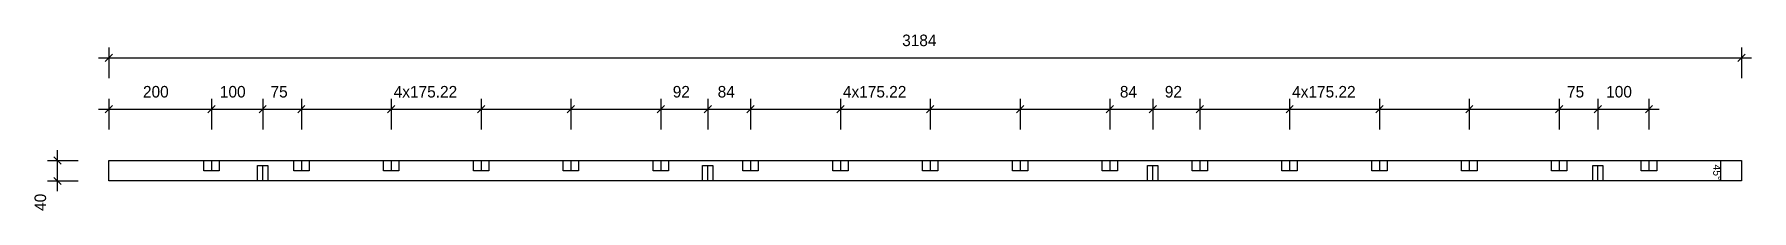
# Model space of a CAD drawing. Header units: millimetres. Extents: x -145 to 3204, y -58 to 285.
import ezdxf
from ezdxf.enums import TextEntityAlignment as Align

# ---------------------------------------------------------------- set-up
doc = ezdxf.new("R2010")
doc.units = ezdxf.units.MM
for name, color, linetype in [('CONTOUR', 7, 'CONTINUOUS'), ('CUT_MITRE', 7, 'CONTINUOUS'), ('DIMLINES', 7, 'CONTINUOUS'), ('DIMLINESTEXT', 7, 'CONTINUOUS'), ('DRILLINGSSIDE', 7, 'CONTINUOUS')]:
    doc.layers.add(name, color=color, linetype=linetype)

msp = doc.modelspace()

# ---------------------------------------------------------------- linework, layer by layer
at = {"layer": 'CONTOUR', "color": 0, "linetype": '0'}
msp.add_lwpolyline([(3184.001, 0), (0, 0), (0, 40), (3184.001, 40), (3184.001, 0)], dxfattribs=at)
at = {"layer": 'CUT_MITRE', "color": 1, "linetype": '1'}
msp.add_lwpolyline([(3184.001, 0), (3180.001, 0), (3164.001, 0), (3160.001, 0), (3144.001, 0), (3144.001, 8), (3144.001, 40), (3152.001, 40), (3184.001, 40), (3184.001, 32), (3184.001, 0)], dxfattribs=at)
at = {"layer": 'DIMLINES', "color": 0}
for p, q in [((-20, 240), (3204.001, 240)), ((7.071, 247.071), (-7.071, 232.929)), ((0, 260), (0, 200)), ((3191.072, 247.071), (3176.93, 232.929)), ((3184.001, 260), (3184.001, 200)), ((-20, 140), (3023.779, 140)), ((7.071, 147.071), (-7.071, 132.929)), ((0, 160), (0, 100)), ((207.293, 147.071), (193.151, 132.929)), ((200.222, 160), (200.222, 100)), ((307.071, 147.071), (292.929, 132.929)), ((300, 160), (300, 100)), ((382.516, 147.071), (368.373, 132.929)), ((375.445, 160), (375.445, 100)), ((557.738, 147.071), (543.596, 132.929)), ((550.667, 160), (550.667, 100)), ((732.96, 147.071), (718.818, 132.929)), ((725.889, 160), (725.889, 100)), ((908.182, 147.071), (894.04, 132.929)), ((901.111, 160), (901.111, 100)), ((1083.405, 147.071), (1069.263, 132.929)), ((1076.334, 160), (1076.334, 100)), ((1175.071, 147.071), (1160.929, 132.929)), ((1168, 160), (1168, 100)), ((1258.627, 147.071), (1244.485, 132.929)), ((1251.556, 160), (1251.556, 100)), ((1433.849, 147.071), (1419.707, 132.929)), ((1426.778, 160), (1426.778, 100)), ((1609.072, 147.071), (1594.929, 132.929)), ((1602.001, 160), (1602.001, 100)), ((1784.294, 147.071), (1770.152, 132.929)), ((1777.223, 160), (1777.223, 100)), ((1959.516, 147.071), (1945.374, 132.929)), ((1952.445, 160), (1952.445, 100)), ((2043.072, 147.071), (2028.93, 132.929)), ((2036.001, 160), (2036.001, 100)), ((2134.738, 147.071), (2120.596, 132.929)), ((2127.667, 160), (2127.667, 100)), ((2309.961, 147.071), (2295.819, 132.929)), ((2302.89, 160), (2302.89, 100)), ((2485.183, 147.071), (2471.041, 132.929)), ((2478.112, 160), (2478.112, 100)), ((2660.405, 147.071), (2646.263, 132.929)), ((2653.334, 160), (2653.334, 100)), ((2835.628, 147.071), (2821.485, 132.929)), ((2828.557, 160), (2828.557, 100)), ((2911.072, 147.071), (2896.93, 132.929)), ((2904.001, 160), (2904.001, 100)), ((3010.85, 147.071), (2996.708, 132.929)), ((3003.779, 160), (3003.779, 100)), ((-120, 40), (-60, 40)), ((-107.071, 47.071), (-92.929, 32.929)), ((-100, -20), (-100, 60)), ((-120, 0), (-60, 0)), ((-107.071, 7.071), (-92.929, -7.071))]:
    msp.add_line(p, q, dxfattribs=at)
at = {"layer": 'DRILLINGSSIDE', "color": 3}
for p, q in [((200.222, 40), (200.222, 20)), ((375.445, 40), (375.445, 20)), ((550.667, 40), (550.667, 20)), ((725.889, 40), (725.889, 20)), ((901.111, 40), (901.111, 20)), ((1076.334, 40), (1076.334, 20)), ((1251.556, 40), (1251.556, 20)), ((1426.778, 40), (1426.778, 20)), ((1602.001, 40), (1602.001, 20)), ((1777.223, 40), (1777.223, 20)), ((1952.445, 40), (1952.445, 20)), ((2127.667, 40), (2127.667, 20)), ((2302.89, 40), (2302.89, 20)), ((2478.112, 40), (2478.112, 20)), ((2653.334, 40), (2653.334, 20)), ((2828.557, 40), (2828.557, 20)), ((3003.779, 40), (3003.779, 20)), ((300, 0), (300, 30)), ((1168, 0), (1168, 30)), ((2036.001, 0), (2036.001, 30)), ((2904.001, 0), (2904.001, 30))]:
    msp.add_line(p, q, dxfattribs=at)
at = {"layer": 'DRILLINGSSIDE', "color": 3, "linetype": '3'}
for points in [[(215.222, 40), (215.222, 20), (185.222, 20), (185.222, 40)], [(390.445, 40), (390.445, 20), (360.445, 20), (360.445, 40)], [(565.667, 40), (565.667, 20), (535.667, 20), (535.667, 40)], [(740.889, 40), (740.889, 20), (710.889, 20), (710.889, 40)], [(916.111, 40), (916.111, 20), (886.111, 20), (886.111, 40)], [(1091.334, 40), (1091.334, 20), (1061.334, 20), (1061.334, 40)], [(1266.556, 40), (1266.556, 20), (1236.556, 20), (1236.556, 40)], [(1441.778, 40), (1441.778, 20), (1411.778, 20), (1411.778, 40)], [(1617.001, 40), (1617.001, 20), (1587.001, 20), (1587.001, 40)], [(1792.223, 40), (1792.223, 20), (1762.223, 20), (1762.223, 40)], [(1967.445, 40), (1967.445, 20), (1937.445, 20), (1937.445, 40)], [(2142.667, 40), (2142.667, 20), (2112.667, 20), (2112.667, 40)], [(2317.89, 40), (2317.89, 20), (2287.89, 20), (2287.89, 40)], [(2493.112, 40), (2493.112, 20), (2463.112, 20), (2463.112, 40)], [(2668.334, 40), (2668.334, 20), (2638.334, 20), (2638.334, 40)], [(2843.557, 40), (2843.557, 20), (2813.557, 20), (2813.557, 40)], [(3018.779, 40), (3018.779, 20), (2988.779, 20), (2988.779, 40)], [(290, 0), (290, 30), (310, 30), (310, 0)], [(1158, 0), (1158, 30), (1178, 30), (1178, 0)], [(2026.001, 0), (2026.001, 30), (2046.001, 30), (2046.001, 0)], [(2894.001, 0), (2894.001, 30), (2914.001, 30), (2914.001, 0)]]:
    msp.add_lwpolyline(points, dxfattribs=at)

# ---------------------------------------------------------------- texts
at = {"layer": 'DIMLINESTEXT'}
for s, p in [('3184', (1547.197, 285)), ('200', (66.509, 185)), ('100', (216.509, 185)), ('75', (315.321, 185)), ('4x175.22', (555.554, 185)), ('92', (1099.765, 185)), ('84', (1187.377, 185)), ('4x175.22', (1431.665, 185)), ('84', (1971.821, 185)), ('92', (2059.432, 185)), ('4x175.22', (2307.777, 185)), ('75', (2843.877, 185)), ('100', (2920.288, 185))]:
    msp.add_text(s, height=22.5, dxfattribs=at).set_placement(p, align=Align.TOP_LEFT)
for s, height, rotation, p in [('45°', 15, 270, (3144.001, 32)), ('40', 22.5, 90, (-145, -58.303))]:
    msp.add_text(s, height=height, rotation=rotation, dxfattribs=at).set_placement(p, align=Align.TOP_LEFT)

doc.saveas('drawing.dxf')
